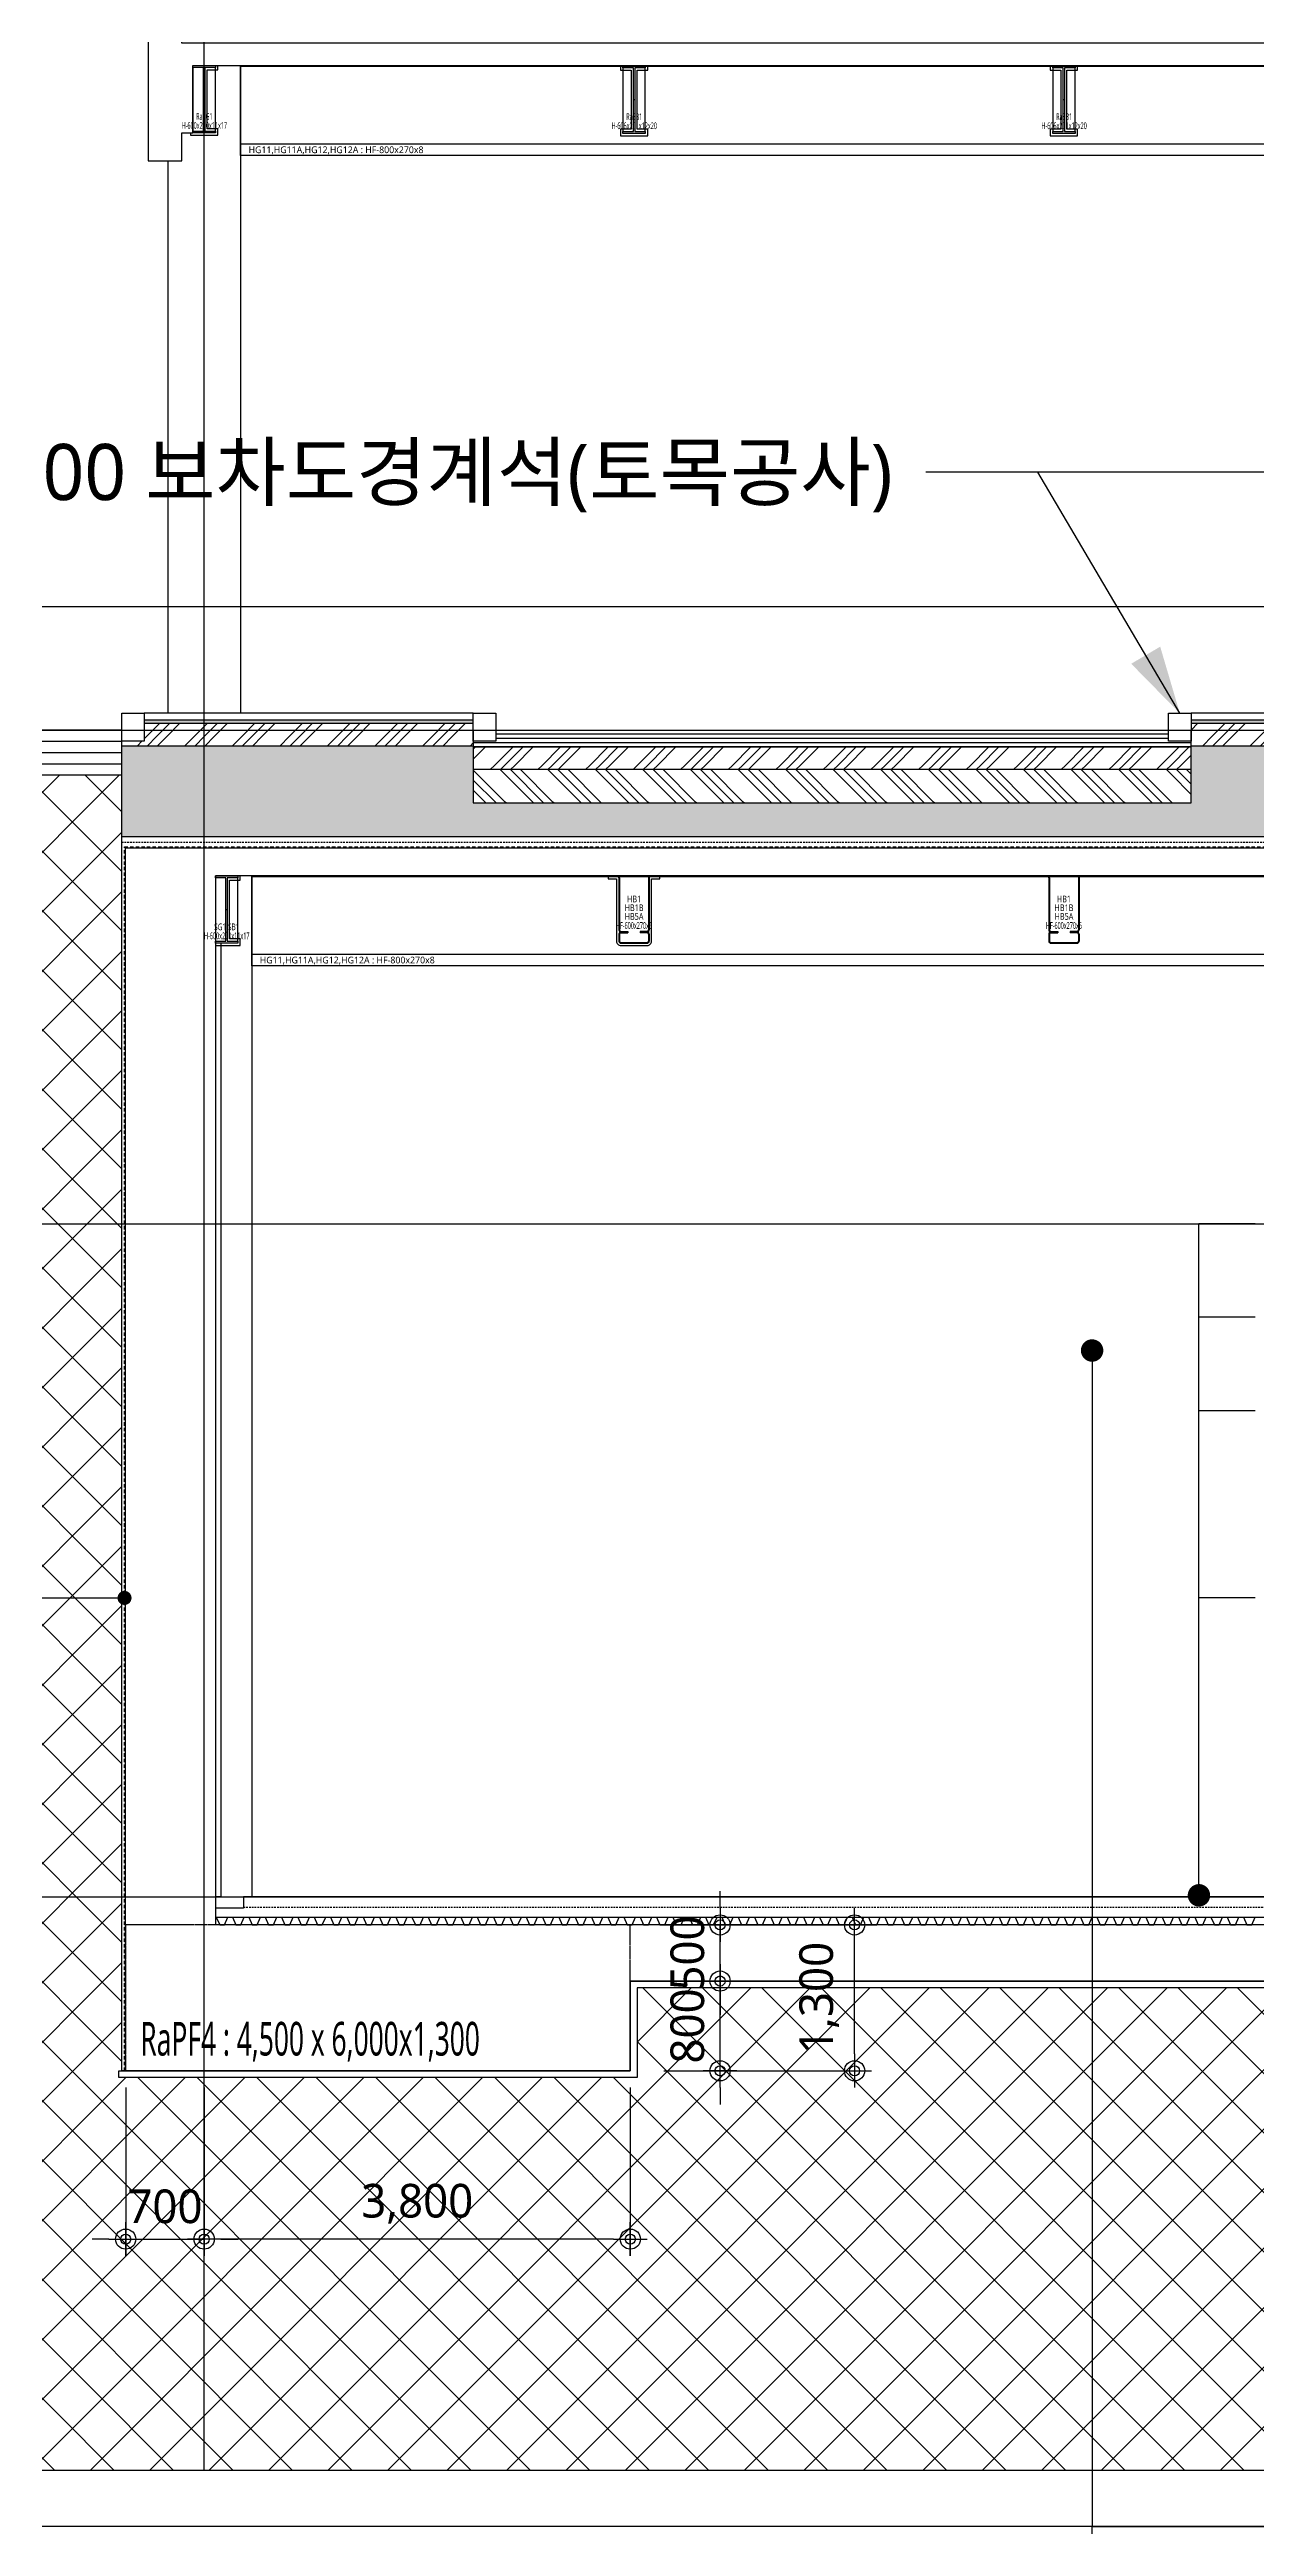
# Model space of a CAD drawing. Header units: millimetres. Extents: x 367092 to 767578, y 396038 to 811791.
# Drawn here: x 588463 to 599225, y 443014 to 465090 of the extents above; entities that cross this region are included whole.
import ezdxf
from ezdxf.enums import TextEntityAlignment as Align

# ---------------------------------------------------------------- set-up
doc = ezdxf.new("R2010")
doc.units = ezdxf.units.MM
doc.header["$LTSCALE"] = 100
doc.header["$MEASUREMENT"] = 0
doc.header["$PDSIZE"] = -10
doc.linetypes.add('HID', pattern=[2.5, 1.5, -1])
doc.linetypes.add('HIDDEN2', pattern=[0.1875, 0.125, -0.0625])
doc.layers.get('0').update_dxf_attribs({"linetype": 'CONTINUOUS'})
doc.layers.get('Defpoints').update_dxf_attribs({"color": 171, "linetype": 'CONTINUOUS'})
for name, color, linetype in [('02-COL', 2, 'CONTINUOUS'), ('251', 251, 'CONTINUOUS'), ('cen', 14, 'CONTINUOUS'), ('CON', 2, 'CONTINUOUS'), ('DIM', 7, 'CONTINUOUS'), ('ELE-6', 8, 'CONTINUOUS'), ('ELE5', 254, 'CONTINUOUS'), ('ELE6', 8, 'CONTINUOUS'), ('FIN', 8, 'CONTINUOUS'), ('FIN(내화피복)', 8, 'CONTINUOUS'), ('FIN-2', 251, 'CONTINUOUS'), ('HAT-252', 252, 'CONTINUOUS'), ('HF', 3, 'CONTINUOUS'), ('KZ_횡단_계획선', 3, 'CONTINUOUS'), ('LAND-2', 4, 'CONTINUOUS'), ('LED', 7, 'CONTINUOUS'), ('NDIM', 7, 'CONTINUOUS'), ('S-SBEAM-HF', 4, 'CONTINUOUS'), ('STEEL', 5, 'CONTINUOUS'), ('STL', 3, 'CONTINUOUS'), ('TEXT(MIN)', 7, 'CONTINUOUS'), ('TITLE', 7, 'CONTINUOUS'), ('wire-meshes', 1, 'CONTINUOUS'), ('배수판', 5, 'CONTINUOUS'), ('벽배수판', 3, 'CONTINUOUS')]:
    doc.layers.add(name, color=color, linetype=linetype)
doc.styles.add('CGS', font='cgse', dxfattribs={"bigfont": 'cgs'})
doc.styles.add('TE', font='malgun_0.ttf')
doc.styles.add('나눔바른고딕', font='NanumBarunGothic.ttf')
doc.dimstyles.new('BA', dxfattribs={"dimscale": 500, "dimtxt": 3, "dimasz": 1, "dimexe": 1, "dimexo": 5, "dimgap": 0.9, "dimtad": 1, "dimdec": 0, "dimdsep": 46, "dimlunit": 6, "dimtxsty": 'TE', "dimblk": 'DDD', "dimcen": 2.5, "dimclrd": 256, "dimclre": 256, "dimclrt": 3, "dimazin": 2, "dimtfac": 1, "dimtdec": 0, "dimtix": 1, "dimtmove": 2, "dimatfit": 3, "dimldrblk": 'DDD', "dimfxl": 1, "dimtolj": 1, "dimtzin": 0, "dimarcsym": 2})
doc.dimstyles.new('NDIM 1200', dxfattribs={"dimscale": 500, "dimtxt": 3, "dimasz": 1, "dimexe": 2, "dimexo": 2, "dimgap": 1, "dimtad": 1, "dimdec": 0, "dimdsep": 46, "dimtxsty": 'CGS', "dimblk": 'DOT0', "dimcen": 1, "dimdle": 8, "dimclrd": 2, "dimclre": 2, "dimclrt": 2, "dimadec": 0, "dimazin": 0, "dimtfac": 1, "dimtdec": 0, "dimtix": 1, "dimtmove": 2, "dimatfit": 3, "dimldrblk": 'DOT0', "dimfxl": 1, "dimtolj": 1, "dimtzin": 0, "dimlwd": -1, "dimlwe": -1, "dimarcsym": 0})
pattern_1 = [(37.5, (0, 0), (-0.62993358, 19.2682377), [0, -15.2, 0, -17, 0, -16.25]), (7.5, (0, 0), (17.69776705, 28.22146065), [0, -8.2, 0, -13.7, 0, -5.25]), (327.5, (-12.3, 0), (31.1414186, 0.05659054), [0, -5, 0, -18, 0, -23.5]), (317.5, (-12.3, 0), (30.061266, 8.77675565), [0, -2.5, 0, -11.8, 0, -13.5])]

# ---------------------------------------------------------------- blocks, each defined once
blk = doc.blocks.new('*U166')
at = {"layer": 'Defpoints'}
for p, q in [((-100, 283), (-100, -283)), ((100, -283), (100, 283)), ((-5.5, 0), (5.5, 0))]:
    blk.add_line(p, q, dxfattribs=at)
at = {"layer": 'STEEL', "color": 0, "linetype": 'ByBlock', "ltscale": 0.5}
for p, q in [((-5.5, 283), (-100, 283)), ((-5.5, -283), (-5.5, 283)), ((100, 283), (5.5, 283)), ((5.5, 283), (5.5, -283)), ((-100, -283), (-5.5, -283)), ((5.5, -283), (100, -283))]:
    blk.add_line(p, q, dxfattribs=at)
for points in [[(-100, 283), (-100, 300), (100, 300), (100, 283)], [(100, -283), (100, -300), (-100, -300), (-100, -283)]]:
    blk.add_lwpolyline(points, dxfattribs=at)
blk = doc.blocks.new('SG1')
at = {"layer": 'STL'}
blk.add_blockref('*U166', (0, -225), dxfattribs=at)
at = {"layer": 'Defpoints', "style": 'TE'}
for s, width, p in [('H-600x200x11x17', 0.5, (2, -459)), ('SG1,SB1', 0.6, (2, -379))]:
    blk.add_text(s, height=60, dxfattribs=dict(at, width=width)).set_placement(p, align=Align.MIDDLE_CENTER)
blk = doc.blocks.new('*U198')
at = {"layer": 'Defpoints'}
for p, q in [((-100.5, 283), (-100.5, -283)), ((100.5, -283), (100.5, 283)), ((-6, 0), (6, 0))]:
    blk.add_line(p, q, dxfattribs=at)
at = {"layer": 'STEEL', "color": 0, "linetype": 'ByBlock', "ltscale": 0.5}
for p, q in [((-6, 283), (-100.5, 283)), ((-6, -283), (-6, 283)), ((100.5, 283), (6, 283)), ((6, 283), (6, -283)), ((-100.5, -283), (-6, -283)), ((6, -283), (100.5, -283))]:
    blk.add_line(p, q, dxfattribs=at)
for points in [[(-100.5, 283), (-100.5, 303), (100.5, 303), (100.5, 283)], [(100.5, -283), (100.5, -303), (-100.5, -303), (-100.5, -283)]]:
    blk.add_lwpolyline(points, dxfattribs=at)
blk = doc.blocks.new('RaSB1')
at = {"layer": 'STL'}
blk.add_blockref('*U198', (0, -303), dxfattribs=at)
at = {"layer": 'Defpoints', "style": 'TE', "width": 0.5}
for s, p in [('RaSB1', (2, -455)), ('H-606x201x12x20', (2, -536))]:
    blk.add_text(s, height=60, dxfattribs=at).set_placement(p, align=Align.MIDDLE_CENTER)
blk = doc.blocks.new('*U234')
at = {"layer": 'ELE6', "ltscale": 0.1}
for p, q in [((10675, -8), (0, -8)), ((10675, -700), (0, -700))]:
    blk.add_line(p, q, dxfattribs=at)
blk.add_lwpolyline([(10675, -800), (0, -800), (0, 0), (10675, 0)], close=True, dxfattribs=at)
at = {"layer": 'Defpoints', "style": 'TE'}
blk.add_text('HG11,HG11A,HG12,HG12A : HF-800x270x8', height=60, dxfattribs=at).set_placement((851, -750), align=Align.MIDDLE_CENTER)
blk = doc.blocks.new('HF')
at = {"layer": 'Defpoints'}
blk.add_point((0, 0), dxfattribs=at)
at = {"layer": 'HF'}
for p, q in [((-209, 0), (-147, 0)), ((-209, 0), (-209, -6)), ((209, 0), (147, 0)), ((209, 0), (209, -6)), ((-209, -6), (-147, -6)), ((-135, -18), (-135, -482)), ((-129, -18), (-129, -482)), ((129, -18), (129, -482)), ((135, -18), (135, -482)), ((209, -6), (147, -6)), ((-135, -518), (-135, -582)), ((-129, -518), (-129, -582)), ((-117, -494), (-55, -494)), ((-117, -500), (-55, -500)), ((-117, -506), (-55, -506)), ((-117, -594), (117, -594)), ((-117, -600), (117, -600)), ((-55, -494), (-55, -500)), ((-55, -500), (-55, -506)), ((117, -494), (55, -494)), ((55, -494), (55, -500)), ((117, -500), (55, -500)), ((55, -500), (55, -506)), ((117, -506), (55, -506)), ((129, -518), (129, -582)), ((135, -518), (135, -582))]:
    blk.add_line(p, q, dxfattribs=at)
for centre, radius, start, end in [((-147, -18), 18, 0, 90), ((-147, -18), 12, 0, 90), ((147, -18), 18, 90, 180), ((147, -18), 12, 90, 180), ((-117, -482), 18, 180, 270), ((-117, -518), 18, 90, 180), ((-117, -582), 18, 180, 270), ((-117, -482), 12, 180, 270), ((-117, -518), 12, 90, 180), ((-117, -582), 12, 180, 270), ((117, -482), 12, 270, 0), ((117, -482), 18, 270, 0), ((117, -518), 18, 0, 90), ((117, -518), 12, 0, 90), ((117, -582), 12, 270, 0), ((117, -582), 18, 270, 0)]:
    blk.add_arc(centre, radius, start, end, dxfattribs=at)
blk = doc.blocks.new('HB1')
at = {"layer": 'S-SBEAM-HF'}
blk.add_blockref('HF', (0, 0), dxfattribs=at)
at = {"layer": 'Defpoints', "style": 'TE'}
for s, width, p in [('HB1', 0.7, (0, -206)), ('HF-600x270x6', 0.5, (0, -442)), ('HB1B', 0.7, (0, -284)), ('HB5A', 0.7, (0, -361))]:
    blk.add_text(s, height=60, dxfattribs=dict(at, width=width)).set_placement(p, align=Align.MIDDLE_CENTER)
blk = doc.blocks.new('*U195')
at = {"layer": 'Defpoints'}
for p, q in [((-100, 283), (-100, -283)), ((100, -283), (100, 283)), ((-5.5, 0), (5.5, 0))]:
    blk.add_line(p, q, dxfattribs=at)
at = {"layer": 'STEEL', "color": 0, "linetype": 'ByBlock', "ltscale": 0.5}
for p, q in [((-5.5, 283), (-100, 283)), ((-5.5, -283), (-5.5, 283)), ((100, 283), (5.5, 283)), ((5.5, 283), (5.5, -283)), ((-100, -283), (-5.5, -283)), ((5.5, -283), (100, -283))]:
    blk.add_line(p, q, dxfattribs=at)
for points in [[(-100, 283), (-100, 300), (100, 300), (100, 283)], [(100, -283), (100, -300), (-100, -300), (-100, -283)]]:
    blk.add_lwpolyline(points, dxfattribs=at)
blk = doc.blocks.new('RaSG1')
at = {"layer": 'HF'}
blk.add_blockref('*U195', (0, -300), dxfattribs=at)
at = {"layer": 'Defpoints', "style": 'TE', "width": 0.5}
for s, p in [('RaSG1', (2, -452)), ('H-600x200x11x17', (2, -533))]:
    blk.add_text(s, height=60, dxfattribs=at).set_placement(p, align=Align.MIDDLE_CENTER)
blk = doc.blocks.new('RaPF4 SEC')
at = {"layer": 'Defpoints', "linetype": 'HIDDEN2', "ltscale": 0.5}
blk.add_lwpolyline([(0, 600), (4500, 600), (4500, 1900), (0, 1900)], close=True, dxfattribs=at)
at = {"layer": 'Defpoints', "style": 'TE', "width": 0.6}
blk.add_text('RaPF4 : 4,500 x 6,000x1,300', height=300, dxfattribs=at).set_placement((131, 736))
blk = doc.blocks.new('*U259')
at = {"layer": 'ELE6', "ltscale": 0.1}
for p, q in [((10775, -8), (0, -8)), ((10775, -700), (0, -700))]:
    blk.add_line(p, q, dxfattribs=at)
blk.add_lwpolyline([(10775, -800), (0, -800), (0, 0), (10775, 0)], close=True, dxfattribs=at)
at = {"layer": 'Defpoints', "style": 'TE'}
blk.add_text('HG11,HG11A,HG12,HG12A : HF-800x270x8', height=60, dxfattribs=at).set_placement((851, -750), align=Align.MIDDLE_CENTER)
blk = doc.blocks.new('DOT0')
blk.add_line((-3, 0), (3, 0))
at = {"color": 6}
blk.add_circle((0, 0), 0.75, dxfattribs=at)
blk = doc.blocks.new('A$C51E23882')
at = {"layer": 'TITLE'}
blk.add_lwpolyline([(8500, 0), (0, 0), (0, 5200), (8500, 5200)], close=True, dxfattribs=at)
for points in [[(8500, 3200), (0, 3200)], [(3300, 3200), (3300, 0)], [(5300, 3200), (5300, 0)], [(3300, 1600), (8500, 1600)]]:
    blk.add_lwpolyline(points, dxfattribs=at)
at = {"layer": 'TITLE', "style": '나눔바른고딕'}
for s, p in [('F.L', (4352, 2378)), ('S.L', (4352, 778))]:
    blk.add_text(s, height=700, dxfattribs=at).set_placement(p, align=Align.MIDDLE)
blk = doc.blocks.new('DDD')
at = {"layer": 'DIM', "color": 0}
for p, q in [((-1, 0), (1, 0)), ((0, -1), (0, 1))]:
    blk.add_line(p, q, dxfattribs=at)
for radius in [0.6, 0.3]:
    blk.add_circle((0, 0), radius, dxfattribs=at)
blk = doc.blocks.new('*D349')
at = {"layer": 'Defpoints', "color": 0, "ltscale": 0.4, "transparency": 16777216}
for p in [(589142, 447075), (589842, 447075), (589842, 445575)]:
    blk.add_point(p, dxfattribs=at)
at = {"layer": 'NDIM', "lineweight": -2, "ltscale": 0.4, "transparency": 16777216}
for p, q in [((589142, 446925), (589142, 445425)), ((589842, 446925), (589842, 445425)), ((588992, 445575), (588842, 445575)), ((589142, 445575), (589842, 445575)), ((589992, 445575), (590142, 445575))]:
    blk.add_line(p, q, dxfattribs=at)
at = {"layer": 'NDIM', "lineweight": -2, "ltscale": 0.4, "transparency": 16777216, "xscale": 150, "yscale": 150, "zscale": 150}
blk.add_blockref('DDD', (589142, 445575), dxfattribs=at)
at = {"layer": 'NDIM', "lineweight": -2, "ltscale": 0.4, "transparency": 16777216, "xscale": 150, "yscale": 150, "zscale": 150, "rotation": 180}
blk.add_blockref('DDD', (589842, 445575), dxfattribs=at)
at = {"layer": 'NDIM', "color": 3, "ltscale": 0.4, "transparency": 16777216, "insert": (589492, 445865), "char_height": 300, "attachment_point": 5, "style": 'TE'}
blk.add_mtext('\\A1;700', dxfattribs=at)
blk = doc.blocks.new('*D350')
at = {"layer": 'Defpoints', "color": 0, "ltscale": 0.4, "transparency": 16777216}
for p in [(589842, 447075), (593642, 447075), (589842, 445575)]:
    blk.add_point(p, dxfattribs=at)
at = {"layer": 'NDIM', "lineweight": -2, "ltscale": 0.4, "transparency": 16777216}
for p, q in [((589842, 446925), (589842, 445425)), ((593642, 446925), (593642, 445425)), ((593492, 445575), (589992, 445575))]:
    blk.add_line(p, q, dxfattribs=at)
at = {"layer": 'NDIM', "lineweight": -2, "ltscale": 0.4, "transparency": 16777216, "xscale": 150, "yscale": 150, "zscale": 150, "rotation": 180}
blk.add_blockref('DDD', (589842, 445575), dxfattribs=at)
at = {"layer": 'NDIM', "lineweight": -2, "ltscale": 0.4, "transparency": 16777216, "xscale": 150, "yscale": 150, "zscale": 150}
blk.add_blockref('DDD', (593642, 445575), dxfattribs=at)
at = {"layer": 'NDIM', "color": 3, "ltscale": 0.4, "transparency": 16777216, "insert": (591742, 445890), "char_height": 300, "attachment_point": 5, "style": 'TE'}
blk.add_mtext('\\A1;3,800', dxfattribs=at)
blk = doc.blocks.new('*D372')
at = {"layer": 'Defpoints', "color": 0, "ltscale": 0.4, "transparency": 16777216}
for p in [(593642, 448375), (595642, 448375), (593642, 447075)]:
    blk.add_point(p, dxfattribs=at)
at = {"layer": 'NDIM', "lineweight": -2, "ltscale": 0.4, "transparency": 16777216}
for p, q in [((593942, 448375), (595792, 448375)), ((595642, 447225), (595642, 448225)), ((593942, 447075), (595792, 447075))]:
    blk.add_line(p, q, dxfattribs=at)
at = {"layer": 'NDIM', "lineweight": -2, "ltscale": 0.4, "transparency": 16777216, "xscale": 150, "yscale": 150, "zscale": 150}
for p, rotation in [((595642, 448375), 90), ((595642, 447075), 270)]:
    blk.add_blockref('DDD', p, dxfattribs=dict(at, rotation=rotation))
at = {"layer": 'NDIM', "color": 3, "ltscale": 0.4, "transparency": 16777216, "insert": (595326, 447725), "char_height": 300, "attachment_point": 5, "rotation": 90, "style": 'TE'}
blk.add_mtext('\\A1;1,300', dxfattribs=at)
blk = doc.blocks.new('*D373')
at = {"layer": 'Defpoints', "color": 0, "ltscale": 0.4, "transparency": 16777216}
for p in [(593642, 448375), (594442, 448375), (593642, 447875)]:
    blk.add_point(p, dxfattribs=at)
at = {"layer": 'NDIM', "lineweight": -2, "ltscale": 0.4, "transparency": 16777216}
for p, q in [((594442, 448525), (594442, 448675)), ((593942, 448375), (594592, 448375)), ((594442, 447875), (594442, 448375)), ((593942, 447875), (594592, 447875)), ((594442, 447725), (594442, 447575))]:
    blk.add_line(p, q, dxfattribs=at)
at = {"layer": 'NDIM', "lineweight": -2, "ltscale": 0.4, "transparency": 16777216, "xscale": 150, "yscale": 150, "zscale": 150}
for p, rotation in [((594442, 448375), 270), ((594442, 447875), 90)]:
    blk.add_blockref('DDD', p, dxfattribs=dict(at, rotation=rotation))
at = {"layer": 'NDIM', "color": 3, "ltscale": 0.4, "transparency": 16777216, "insert": (594152, 448125), "char_height": 300, "attachment_point": 5, "rotation": 90, "style": 'TE'}
blk.add_mtext('\\A1;500', dxfattribs=at)
blk = doc.blocks.new('*D374')
at = {"layer": 'Defpoints', "color": 0, "ltscale": 0.4, "transparency": 16777216}
for p in [(593642, 447875), (594442, 447875), (593642, 447075)]:
    blk.add_point(p, dxfattribs=at)
at = {"layer": 'NDIM', "lineweight": -2, "ltscale": 0.4, "transparency": 16777216}
for p, q in [((594442, 448025), (594442, 448175)), ((593942, 447875), (594592, 447875)), ((594442, 447075), (594442, 447875)), ((593942, 447075), (594592, 447075)), ((594442, 446925), (594442, 446775))]:
    blk.add_line(p, q, dxfattribs=at)
at = {"layer": 'NDIM', "lineweight": -2, "ltscale": 0.4, "transparency": 16777216, "xscale": 150, "yscale": 150, "zscale": 150}
for p, rotation in [((594442, 447875), 270), ((594442, 447075), 90)]:
    blk.add_blockref('DDD', p, dxfattribs=dict(at, rotation=rotation))
at = {"layer": 'NDIM', "color": 3, "ltscale": 0.4, "transparency": 16777216, "insert": (594152, 447475), "char_height": 300, "attachment_point": 5, "rotation": 90, "style": 'TE'}
blk.add_mtext('\\A1;800', dxfattribs=at)

msp = doc.modelspace()

# ---------------------------------------------------------------- hatches: boundary and pattern name
at = {"layer": '251', "ltscale": 10000}
h = msp.add_hatch(dxfattribs=at)
h.set_pattern_fill('DASH', color=256, scale=800)
h.set_pattern_definition([(0, (-34567183.95, 1552883.68), (100, 100), [100, -100])])
h.paths.add_polyline_path([(589106.8, 458884.8), (589106.8, 458074.8), (623711.8, 458074.8), (623711.8, 458884.8), (621841.8, 458884.8), (621841.8, 458374.8), (601841.8, 458374.8), (601841.8, 458884.8), (598641.8, 458884.8), (598641.8, 458374.8), (592241.8, 458374.8), (592241.8, 458884.8)])
h.paths.add_polyline_path([(638861.8, 458074.8), (638861.8, 458884.8), (636471.8, 458884.8), (636471.8, 458074.8)])
at = {"layer": 'HAT-252', "ltscale": 100}
h = msp.add_hatch(dxfattribs=at)
h.set_pattern_fill('GOST_GROUND', color=256, scale=30)
h.set_pattern_definition([(45, (-34570283.95, 1553143.68), (424.2640687, -3e-14), [600]), (45, (-34570193.95, 1553143.68), (424.2640687, -3e-14), [600]), (45, (-34570103.95, 1553143.68), (424.2640687, -3e-14), [600])])
h.paths.add_polyline_path([(589306.8, 459084.8), (589306.8, 458924.8), (589106.8, 458924.8), (589106.8, 458884.8), (592241.8, 458884.8), (592241.8, 459084.8)])
at = {"layer": 'HAT-252', "ltscale": 10000}
h = msp.add_hatch(dxfattribs=at)
h.set_pattern_fill('AR-SAND', color=256, scale=10)
h.set_pattern_definition(pattern_1)
h.paths.add_polyline_path([(589306.8, 459114.8), (589306.8, 459084.8), (592241.8, 459084.8), (592241.8, 459114.8)])
h = msp.add_hatch(dxfattribs=at)
h.set_pattern_fill('ANSI31', color=256, scale=300, angle=135)
h.set_pattern_definition([(180, (-34130783.95, 696214.906), (-4e-15, -37.5), [])])
h.paths.add_polyline_path([(592441.8, 459024.8), (592441.8, 458924.8), (592241.8, 458924.8), (592241.8, 458874.8), (598641.8, 458874.8), (598641.8, 458924.8), (598441.8, 458924.8), (598441.8, 459024.8)])
h = msp.add_hatch(dxfattribs=at)
h.set_pattern_fill('AR-SAND', color=256, scale=10)
h.set_pattern_definition(pattern_1)
h.paths.add_polyline_path([(598641.8, 459114.8), (601841.8, 459114.8), (601841.8, 459084.8), (598641.8, 459084.8)])
at = {"layer": 'HAT-252', "ltscale": 100}
h = msp.add_hatch(dxfattribs=at)
h.set_pattern_fill('GOST_GROUND', color=256, scale=30)
h.set_pattern_definition([(45, (-34560783.95, 1553143.68), (424.2640687, -3e-14), [600]), (45, (-34560693.95, 1553143.68), (424.2640687, -3e-14), [600]), (45, (-34560603.95, 1553143.68), (424.2640687, -3e-14), [600])])
h.paths.add_polyline_path([(598641.8, 458884.8), (601841.8, 458884.8), (601841.8, 459084.8), (598641.8, 459084.8)])
h = msp.add_hatch(dxfattribs=at)
h.set_pattern_fill('GOST_GROUND', color=256, scale=30)
h.set_pattern_definition([(45, (-34567183.95, 1552883.68), (424.2640687, -3e-14), [600]), (45, (-34567093.95, 1552883.68), (424.2640687, -3e-14), [600]), (45, (-34567003.95, 1552883.68), (424.2640687, -3e-14), [600])])
h.paths.add_polyline_path([(592241.8, 458674.8), (598641.8, 458674.8), (598641.8, 458874.8), (592241.8, 458874.8)])
at = {"layer": 'HAT-252', "ltscale": 10000}
h = msp.add_hatch(dxfattribs=at)
h.set_pattern_fill('ANSI37', color=256, scale=3000)
h.paths.add_polyline_path([(642841.8, 447714.8), (637401.8, 447714.8), (637401.8, 447414.8), (634281.8, 447414.8), (634281.8, 449014.8), (625901.8, 449014.8), (625901.8, 447414.8), (622781.8, 447414.8), (622781.8, 449014.8), (614401.8, 449014.8), (614401.8, 446513.8), (611281.8, 446513.8), (611281.8, 448014.8), (602901.8, 448014.8), (602901.8, 446414.8), (599781.8, 446414.8), (599781.8, 447814.8), (593701.8, 447814.8), (593701.8, 447014.8), (589081.8, 447014.8), (589081.8, 447074.8), (589106.8, 447074.8), (589106.8, 458624.8), (586841.8, 458624.8), (586841.8, 443513.8), (642841.8, 443513.8)])
at = {"layer": 'HAT-252', "ltscale": 100}
h = msp.add_hatch(dxfattribs=at)
h.set_pattern_fill('GOST_GROUND', color=256, scale=30, angle=90)
h.set_pattern_definition([(135, (-34121183.95, 696214.9), (3e-14, 424.2640687), [600]), (135, (-34121183.95, 696304.9), (3e-14, 424.2640687), [600]), (135, (-34121183.95, 696394.9), (3e-14, 424.2640687), [600])])
h.paths.add_polyline_path([(592241.8, 458374.8), (598641.8, 458374.8), (598641.8, 458674.8), (592241.8, 458674.8)])

# ---------------------------------------------------------------- linework, layer by layer
at = {"ltscale": 0.1}
for points in [[(586841.8, 458924.8), (589106.8, 458924.8)], [(586841.8, 458824.8), (589106.8, 458824.8)], [(586841.8, 458724.8), (589106.8, 458724.8)], [(586841.8, 458624.8), (589106.8, 458624.8)]]:
    msp.add_lwpolyline(points, dxfattribs=at)
at = {"layer": '02-COL', "ltscale": 0.1}
msp.add_lwpolyline([(601541.8, 465146.9), (589641.8, 465146.9), (589641.8, 466696.9), (589341.8, 466696.9), (589341.8, 464096.9), (589641.8, 464096.9), (589641.8, 464346.9), (589741.8, 464346.9), (589741.8, 464946.9), (601441.8, 464946.9), (601441.8, 464346.9), (601541.8, 464346.9), (601541.8, 464096.9), (601841.8, 464096.9), (601841.8, 466696.9), (601541.8, 466696.9)], close=True, dxfattribs=at)
msp.add_lwpolyline([(639291.8, 457974.8), (639841.8, 457974.8), (639841.8, 457724.8), (589941.8, 457724.8)], dxfattribs=at)
at = {"layer": '251', "ltscale": 0.5}
for p, q in [((592241.8, 459174.8), (589306.8, 459174.8)), ((601841.8, 459174.8), (598641.8, 459174.8))]:
    msp.add_line(p, q, dxfattribs=at)
for points in [[(642841.8, 447774.8), (637341.8, 447774.8), (637341.8, 447474.8), (634341.8, 447474.8), (634341.8, 449074.8), (625841.8, 449074.8), (625841.8, 447474.8), (622841.8, 447474.8), (622841.8, 449074.8), (614341.8, 449074.8), (614341.8, 446573.8), (611341.8, 446573.8), (611341.8, 448074.8), (602841.8, 448074.8), (602841.8, 446474.8), (599841.8, 446474.8), (599841.8, 447874.8), (593641.8, 447874.8), (593641.8, 447074.8), (589106.8, 447074.8), (589106.8, 459024.8)], [(589306.8, 459114.8), (592241.8, 459114.8)], [(589306.8, 459084.8), (592241.8, 459084.8)], [(592241.8, 459024.8), (592241.8, 458674.8), (598641.8, 458674.8), (598641.8, 459024.8)], [(592441.8, 459024.8), (598441.8, 459024.8)], [(598641.8, 459114.8), (601841.8, 459114.8)], [(598641.8, 459084.8), (601841.8, 459084.8)], [(589106.8, 458884.8), (592241.8, 458884.8)], [(592241.8, 458874.8), (598641.8, 458874.8)], [(598641.8, 458884.8), (601841.8, 458884.8)], [(592241.8, 458674.8), (592241.8, 458374.8), (598641.8, 458374.8), (598641.8, 458674.8)], [(589106.8, 458074.8), (623821.8, 458074.8)]]:
    msp.add_lwpolyline(points, dxfattribs=at)
at = {"layer": 'cen', "ltscale": 0.1}
msp.add_line((589841.8, 443513.8), (589841.8, 514524.8), dxfattribs=at)
at = {"layer": 'cen', "ltscale": 5}
for p, q in [((586841.8, 460124.8), (642841.8, 460124.8)), ((586841.8, 459024.8), (642841.8, 459024.8)), ((586841.8, 454624.8), (642841.8, 454624.8)), ((586841.8, 448624.8), (642841.8, 448624.8))]:
    msp.add_line(p, q, dxfattribs=at)
at = {"layer": 'CON', "ltscale": 0.1}
msp.add_line((589941.8, 457724.8), (589941.8, 448374.8), dxfattribs=at)
for points in [[(589141.8, 447074.8), (589141.8, 457974.8), (623841.8, 457974.8), (623841.8, 459454.8)], [(638741.8, 449374.8), (612516.8, 449374.8), (612516.8, 449624.8), (612316.8, 449624.8), (612316.8, 448374.8), (589941.8, 448374.8)], [(599841.8, 447874.8), (593641.8, 447874.8), (593641.8, 447074.8), (589141.8, 447074.8)]]:
    msp.add_lwpolyline(points, dxfattribs=at)
at = {"layer": 'Defpoints', "ltscale": 10000}
for points in [[(643341.8, 443013.8), (586341.8, 443013.8), (586341.8, 515024.8), (643341.8, 515024.8)], [(642841.8, 443513.8), (586841.8, 443513.8), (586841.8, 514524.8), (642841.8, 514524.8)]]:
    msp.add_lwpolyline(points, close=True, dxfattribs=at)
at = {"layer": 'ELE-6', "ltscale": 10000}
for points in [[(590166.8, 464946.9), (590166.8, 459174.8)], [(589516.8, 464096.9), (589516.8, 459174.8)]]:
    msp.add_lwpolyline(points, dxfattribs=at)
at = {"layer": 'ELE5', "ltscale": 1000}
msp.add_line((590266.8, 457724.8), (590266.8, 448624.8), dxfattribs=at)
at = {"layer": 'FIN'}
msp.add_lwpolyline([(612316.8, 448474.8), (612116.8, 448474.8), (612116.8, 448624.8), (590191.8, 448624.8), (590191.8, 448524.8), (589941.8, 448524.8), (589941.8, 448444.8), (612316.8, 448444.8)], dxfattribs=at)
at = {"layer": 'FIN', "ltscale": 0.1}
msp.add_lwpolyline([(614401.8, 446513.8), (611281.8, 446513.8), (611281.8, 448014.8), (602901.8, 448014.8), (602901.8, 446414.8), (599781.8, 446414.8), (599781.8, 447814.8), (593701.8, 447814.8), (593701.8, 447014.8), (589081.8, 447014.8), (589081.8, 447074.8), (593641.8, 447074.8), (593641.8, 447874.8), (599841.8, 447874.8), (599841.8, 446474.8), (602841.8, 446474.8), (602841.8, 448074.8), (611341.8, 448074.8), (611341.8, 446573.8), (614341.8, 446573.8)], dxfattribs=at)
at = {"layer": 'FIN(내화피복)', "ltscale": 10000}
for points in [[(589720.8, 464346.9), (589720.8, 464325.9), (589962.8, 464325.9), (589962.8, 464384.9), (589868.3, 464384.9), (589868.3, 464908.9), (589962.8, 464908.9), (589962.8, 464946.9)], [(593553.7, 464946.9), (593553.7, 464905.9), (593648.2, 464905.9), (593648.2, 464381.9), (593553.7, 464381.9), (593553.7, 464319.9), (593796.7, 464319.9), (593796.7, 464381.9), (593702.2, 464381.9), (593702.2, 464905.9), (593796.7, 464905.9), (593796.7, 464946.9)], [(597387, 464946.9), (597387, 464905.9), (597481.5, 464905.9), (597481.5, 464381.9), (597387, 464381.9), (597387, 464319.9), (597630, 464319.9), (597630, 464381.9), (597535.5, 464381.9), (597535.5, 464905.9), (597630, 464905.9), (597630, 464946.9)], [(589941.8, 457103.8), (590162.8, 457103.8), (590162.8, 457162.8), (590068.3, 457162.8), (590068.3, 457686.8), (590162.8, 457686.8), (590162.8, 457724.8)]]:
    msp.add_lwpolyline(points, dxfattribs=at)
msp.add_lwpolyline([(593445.2, 457724.8), (593445.2, 457697.8), (593519.2, 457697.8), (593519.2, 457142.8, 0.4142136), (593558.2, 457103.8), (593792.2, 457103.8, 0.4142136), (593831.2, 457142.8), (593831.2, 457697.8), (593905.2, 457697.8), (593905.2, 457724.8)], format="xyb", dxfattribs=at)
at = {"layer": 'FIN-2', "ltscale": 0.1}
msp.add_lwpolyline([(589141.8, 447074.8), (589106.8, 447074.8), (589106.8, 458074.8)], dxfattribs=at)
at = {"layer": 'HAT-252', "linetype": 'HID', "ltscale": 0.2}
msp.add_lwpolyline([(589131.8, 447074.8), (589131.8, 457984.8), (623831.8, 457984.8)], dxfattribs=at)
at = {"layer": 'KZ_횡단_계획선'}
msp.add_lwpolyline([(589106.8, 459024.8), (586841.8, 459024.8)], dxfattribs=at)
at = {"layer": 'LAND-2', "ltscale": 0.1}
for points in [[(589106.8, 459174.8), (589306.8, 459174.8), (589306.8, 458924.8), (589106.8, 458924.8)], [(592241.8, 459174.8), (592441.8, 459174.8), (592441.8, 458924.8), (592241.8, 458924.8)], [(598441.8, 459174.8), (598641.8, 459174.8), (598641.8, 458924.8), (598441.8, 458924.8)]]:
    msp.add_lwpolyline(points, close=True, dxfattribs=at)
at = {"layer": 'LED'}
msp.add_line((586841.8, 451289.5), (589131.8, 451289.5), dxfattribs=at)
for points in [[(598541.8, 459174.8), (597276.8, 461324.8), (596276.8, 461324.8)], [(601941.8, 459174.8), (600676.8, 461324.8), (597276.8, 461324.8)]]:
    msp.add_lwpolyline(points, dxfattribs=at)
at = {"layer": 'LED', "ltscale": 10000}
for points in [[(599212.4, 454624.8), (598712.4, 454624.8)], [(599212.4, 453791.4), (598712.4, 453791.4)], [(599212.4, 452958.1), (598712.4, 452958.1)], [(599212.4, 451291.4), (598712.4, 451291.4)]]:
    msp.add_lwpolyline(points, dxfattribs=at)
at = {"layer": 'LED', "const_width": 62.5}
msp.add_lwpolyline([(589131.8, 451258.2, 1), (589131.8, 451320.7, 1)], format="xyb", close=True, dxfattribs=at)
at = {"layer": 'LED'}
msp.add_solid([(598541.8, 459174.8), (598366.9, 459768), (598108.3, 459615.8)], dxfattribs=at)
at = {"layer": 'wire-meshes', "linetype": 'HID', "ltscale": 0.1}
for points in [[(589106.8, 458024.8), (623821.8, 458024.8)], [(590191.8, 448534.8), (612116.8, 448534.8)]]:
    msp.add_lwpolyline(points, dxfattribs=at)
at = {"layer": '배수판'}
msp.add_lwpolyline([(589941.8, 448444.8), (589950.4, 448444.8), (589980.3, 448374.8), (590023.1, 448374.8), (590053, 448444.8), (590095.8, 448444.8), (590125.7, 448374.8), (590168.5, 448374.8), (590198.4, 448444.8), (590241.2, 448444.8), (590271.1, 448374.8), (590313.9, 448374.8), (590343.8, 448444.8), (590386.6, 448444.8), (590416.5, 448374.8), (590459.3, 448374.8), (590489.2, 448444.8), (590532, 448444.8), (590561.9, 448374.8), (590604.7, 448374.8), (590634.6, 448444.8), (590677.4, 448444.8), (590707.3, 448374.8), (590750.1, 448374.8), (590780, 448444.8), (590822.8, 448444.8), (590852.7, 448374.8), (590895.5, 448374.8), (590925.4, 448444.8), (590968.2, 448444.8), (590998.1, 448374.8), (591040.9, 448374.8), (591070.8, 448444.8), (591113.6, 448444.8), (591143.5, 448374.8), (591186.3, 448374.8), (591216.2, 448444.8), (591259, 448444.8), (591288.9, 448374.8), (591331.7, 448374.8), (591361.6, 448444.8), (591404.4, 448444.8), (591434.3, 448374.8), (591477.1, 448374.8), (591507, 448444.8), (591549.8, 448444.8), (591579.7, 448374.8), (591622.5, 448374.8), (591652.4, 448444.8), (591695.2, 448444.8), (591725.1, 448374.8), (591767.9, 448374.8), (591797.8, 448444.8), (591840.6, 448444.8), (591870.5, 448374.8), (591913.3, 448374.8), (591943.2, 448444.8), (591986, 448444.8), (592015.9, 448374.8), (592058.7, 448374.8), (592088.6, 448444.8), (592131.4, 448444.8), (592161.3, 448374.8), (592204.1, 448374.8), (592234, 448444.8), (592276.8, 448444.8), (592306.7, 448374.8), (592349.5, 448374.8), (592379.4, 448444.8), (592422.2, 448444.8), (592452.1, 448374.8), (592494.9, 448374.8), (592524.8, 448444.8), (592567.6, 448444.8), (592597.5, 448374.8), (592640.3, 448374.8), (592670.2, 448444.8), (592713, 448444.8), (592742.9, 448374.8), (592785.7, 448374.8), (592815.6, 448444.8), (592858.4, 448444.8), (592888.3, 448374.8), (592931.1, 448374.8), (592961, 448444.8), (593003.8, 448444.8), (593033.7, 448374.8), (593076.5, 448374.8), (593106.4, 448444.8), (593149.2, 448444.8), (593179.1, 448374.8), (593221.9, 448374.8), (593251.8, 448444.8), (593294.6, 448444.8), (593324.5, 448374.8), (593367.3, 448374.8), (593397.2, 448444.8), (593440, 448444.8), (593469.9, 448374.8), (593512.7, 448374.8), (593542.6, 448444.8), (593585.4, 448444.8), (593615.3, 448374.8), (593658.1, 448374.8), (593688, 448444.8), (593730.8, 448444.8), (593760.7, 448374.8), (593803.5, 448374.8), (593833.4, 448444.8), (593876.2, 448444.8), (593906.1, 448374.8), (593948.9, 448374.8), (593978.8, 448444.8), (594021.6, 448444.8), (594051.5, 448374.8), (594094.3, 448374.8), (594124.2, 448444.8), (594167, 448444.8), (594196.9, 448374.8), (594239.7, 448374.8), (594269.6, 448444.8), (594312.4, 448444.8), (594342.3, 448374.8), (594385.1, 448374.8), (594415, 448444.8), (594457.7, 448444.8), (594487.7, 448374.8), (594530.4, 448374.8), (594560.4, 448444.8), (594603.1, 448444.8), (594633.1, 448374.8), (594675.8, 448374.8), (594705.8, 448444.8), (594748.5, 448444.8), (594778.5, 448374.8), (594821.2, 448374.8), (594851.2, 448444.8), (594893.9, 448444.8), (594923.9, 448374.8), (594966.6, 448374.8), (594996.6, 448444.8), (595039.3, 448444.8), (595069.3, 448374.8), (595112, 448374.8), (595142, 448444.8), (595184.7, 448444.8), (595214.7, 448374.8), (595257.4, 448374.8), (595287.4, 448444.8), (595330.1, 448444.8), (595360.1, 448374.8), (595402.8, 448374.8), (595432.8, 448444.8), (595475.5, 448444.8), (595505.5, 448374.8), (595548.2, 448374.8), (595578.2, 448444.8), (595620.9, 448444.8), (595650.9, 448374.8), (595693.6, 448374.8), (595723.6, 448444.8), (595766.3, 448444.8), (595796.3, 448374.8), (595839, 448374.8), (595869, 448444.8), (595911.7, 448444.8), (595941.7, 448374.8), (595984.4, 448374.8), (596014.4, 448444.8), (596057.1, 448444.8), (596087.1, 448374.8), (596129.8, 448374.8), (596159.8, 448444.8), (596202.5, 448444.8), (596232.5, 448374.8), (596275.2, 448374.8), (596305.2, 448444.8), (596347.9, 448444.8), (596377.8, 448374.8), (596420.6, 448374.8), (596450.5, 448444.8), (596493.3, 448444.8), (596523.2, 448374.8), (596566, 448374.8), (596595.9, 448444.8), (596638.7, 448444.8), (596668.6, 448374.8), (596711.4, 448374.8), (596741.3, 448444.8), (596784.1, 448444.8), (596814, 448374.8), (596856.8, 448374.8), (596886.7, 448444.8), (596929.5, 448444.8), (596959.4, 448374.8), (597002.2, 448374.8), (597032.1, 448444.8), (597074.9, 448444.8), (597104.8, 448374.8), (597147.6, 448374.8), (597177.5, 448444.8), (597220.3, 448444.8), (597250.2, 448374.8), (597293, 448374.8), (597322.9, 448444.8), (597365.7, 448444.8), (597395.6, 448374.8), (597438.4, 448374.8), (597468.3, 448444.8), (597511.1, 448444.8), (597541, 448374.8), (597583.8, 448374.8), (597613.7, 448444.8), (597656.5, 448444.8), (597686.4, 448374.8), (597729.2, 448374.8), (597759.1, 448444.8), (597801.9, 448444.8), (597831.8, 448374.8), (597874.6, 448374.8), (597904.5, 448444.8), (597947.3, 448444.8), (597977.2, 448374.8), (598020, 448374.8), (598049.9, 448444.8), (598092.7, 448444.8), (598122.6, 448374.8), (598165.4, 448374.8), (598195.3, 448444.8), (598238.1, 448444.8), (598268, 448374.8), (598310.8, 448374.8), (598340.7, 448444.8), (598383.5, 448444.8), (598413.4, 448374.8), (598456.2, 448374.8), (598486.1, 448444.8), (598528.9, 448444.8), (598558.8, 448374.8), (598601.6, 448374.8), (598631.5, 448444.8), (598674.3, 448444.8), (598704.2, 448374.8), (598747, 448374.8), (598776.9, 448444.8), (598819.7, 448444.8), (598849.6, 448374.8), (598892.4, 448374.8), (598922.3, 448444.8), (598965.1, 448444.8), (598995, 448374.8), (599037.8, 448374.8), (599067.7, 448444.8), (599110.5, 448444.8), (599140.4, 448374.8), (599183.2, 448374.8), (599213.1, 448444.8), (599255.9, 448444.8)], dxfattribs=at)
at = {"layer": '벽배수판', "ltscale": 0.1}
msp.add_lwpolyline([(589991.8, 457124.8), (589991.8, 448624.8), (589941.8, 448624.8)], dxfattribs=at)

# ---------------------------------------------------------------- block references
at = {"xscale": 1.25, "yscale": 1.25, "zscale": 1.25}
msp.add_blockref('A$C51E23882', (597759.7, 436513.8), dxfattribs=at)
at = {"layer": '02-COL'}
for name, p in [('RaSG1', (589841.8, 464946.9)), ('*U259', (590166.8, 464946.9)), ('RaSB1', (593675.2, 464946.9)), ('RaSB1', (597508.5, 464946.9)), ('*U234', (590266.8, 457724.8)), ('RaPF4 SEC', (589141.8, 446474.8))]:
    msp.add_blockref(name, p, dxfattribs=at)
at = {"layer": '02-COL', "ltscale": 0.1}
for p in [(593675.2, 457724.8), (597508.5, 457724.8), (597508.5, 457724.8)]:
    msp.add_blockref('HB1', p, dxfattribs=at)
at = {"layer": 'STL'}
msp.add_blockref('SG1', (590041.8, 457649.8), dxfattribs=at)

# ---------------------------------------------------------------- texts
at = {"layer": 'TEXT(MIN)', "style": '나눔바른고딕'}
msp.add_text('W200 보차도경계석(토목공사)', height=500, dxfattribs=at).set_placement((595980.6, 461324.8), align=Align.MIDDLE_RIGHT)

# ---------------------------------------------------------------- dimensions: what is measured, and where the dimension line sits
at = {"layer": 'NDIM', "ltscale": 0.4}
for base, p1, p2, angle, override, picture, middle in [((594441.8, 448374.8), (593641.8, 447874.8), (593641.8, 448374.8), 90, {"dimscale": 150, "dimtxt": 2, "dimexo": 2}, '*D373', (594151.9, 448124.8)), ((595641.8, 448374.8), (593641.8, 447074.8), (593641.8, 448374.8), 90, {"dimscale": 150, "dimtxt": 2, "dimexo": 2}, '*D372', (595325.9, 447724.8)), ((594441.8, 447874.8), (593641.8, 447074.8), (593641.8, 447874.8), 90, {"dimscale": 150, "dimtxt": 2, "dimexo": 2}, '*D374', (594151.9, 447474.8)), ((589841.8, 445574.8), (593641.8, 447074.8), (589841.8, 447074.8), 180, {"dimscale": 150, "dimtxt": 2, "dimexo": 1}, '*D350', (591741.8, 445889.9))]:
    dim = msp.add_linear_dim(base=base, p1=p1, p2=p2, angle=angle, dimstyle='BA', override=override, dxfattribs=at)
    dim.commit()
    dim.dimension.update_dxf_attribs({"geometry": picture, "text_midpoint": middle})
dim = msp.add_linear_dim(base=(589841.8, 445574.8), p1=(589141.8, 447074.8), p2=(589841.8, 447074.8), dimstyle='BA', override={"dimscale": 150, "dimtxt": 2, "dimexo": 1}, dxfattribs=at)
dim.commit()
dim.dimension.update_dxf_attribs({"geometry": '*D349', "text_midpoint": (589491.8, 445864.8)})

# ---------------------------------------------------------------- leaders
at = {"layer": 'LED', "ltscale": 10000}
for points in [[(598712.4, 448639.1), (598712.4, 452958.1), (598712.4, 453791.4), (598712.4, 454624.8), (599212.4, 454624.8)], [(597759.7, 453494.7), (597759.7, 443013.8)]]:
    msp.add_leader(points, dimstyle='NDIM 1200', override={"dimasz": 0.4, "dimtad": 0, "dimclrd": 256, "dimldrblk": 'Dot'}, dxfattribs=at)

doc.saveas('drawing.dxf')
